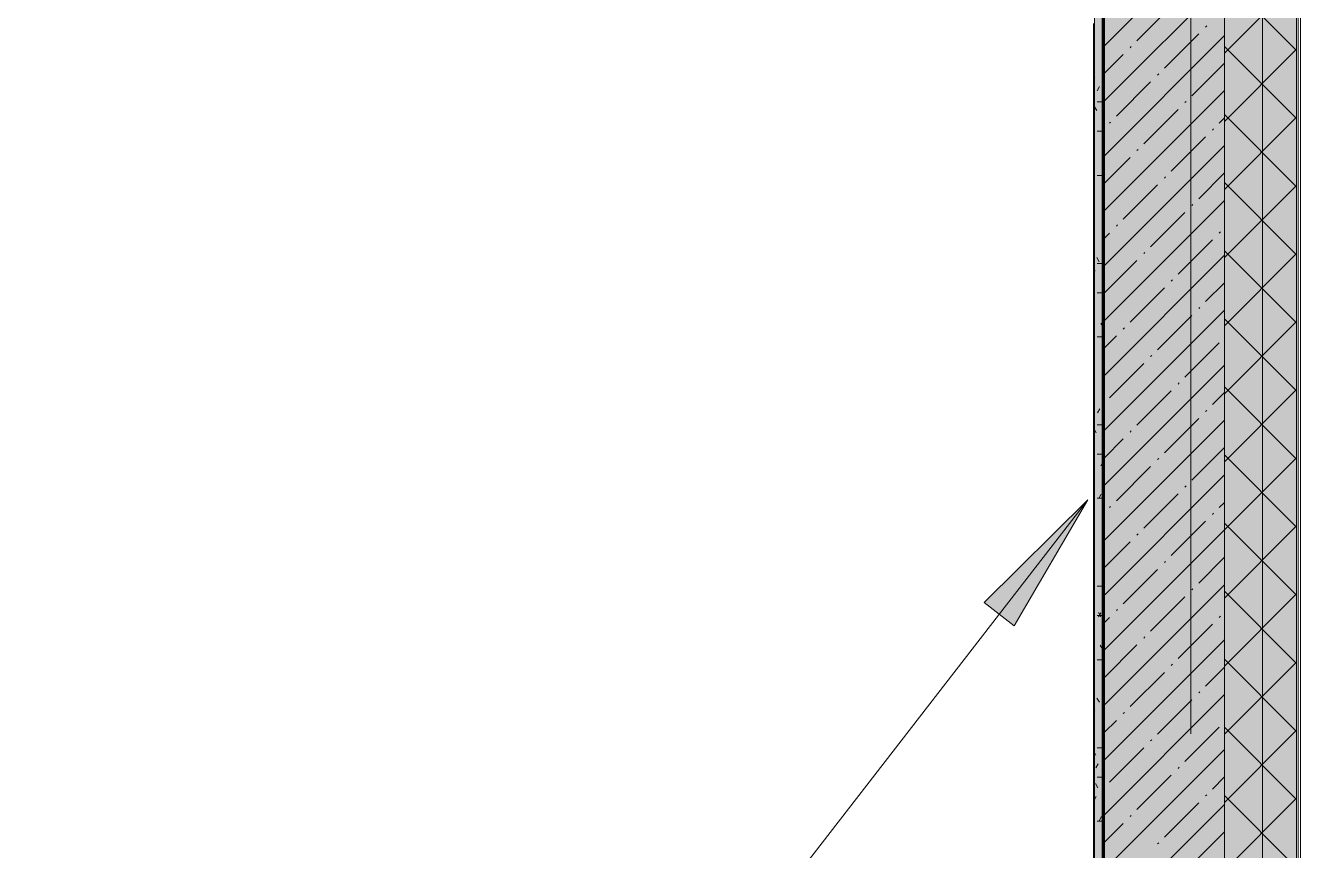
# Model space of a CAD drawing. Header units: millimetres. Extents: x -3817 to 677485, y -22715 to 103890.
# Drawn here: x 449867 to 452517, y 6125 to 7839 of the extents above; entities that cross this region are included whole.
import ezdxf

# ---------------------------------------------------------------- set-up
doc = ezdxf.new("R2010")
doc.units = ezdxf.units.MM
doc.layers.add('PDF _Геометрия', color=7, linetype='Continuous', true_color=0x1d1d1d)
doc.layers.add('PDF _Сплошная заливка', color=7, linetype='Continuous', true_color=0xffffff)

msp = doc.modelspace()

# ---------------------------------------------------------------- hatches: boundary and pattern name
at = {"layer": 'PDF _Сплошная заливка', "transparency": 33554559}
h = msp.add_hatch(color=256, dxfattribs=at)
h.paths.add_polyline_path([(452508.6, 1669), (452508.6, 9619), (452358.6, 9619), (452358.6, 1669)], flags=0)
h.paths.add_polyline_path([(452358.6, 11919), (452508.6, 11919), (452508.6, 13839), (452358.6, 13839), (452358.6, 12224.7)], flags=0)
h.paths.add_polyline_path([(452508.6, 15039), (452508.6, 23319), (452358.6, 23319), (452358.6, 15039)], flags=0)
msp.add_hatch(color=256, dxfattribs=at).paths.add_polyline_path([(452108.6, 1819), (452358.6, 1819), (452358.6, 9619), (452108.6, 9619), (452108.6, 2069)])

# ---------------------------------------------------------------- linework, layer by layer
at = {"layer": 'PDF _Геометрия', "color": 9, "lineweight": 9, "true_color": 0xc0c0c0}
for points in [[(448408.6, 2089), (448408.6, 2069), (451008.6, 2069), (451008.6, 1819), (452108.6, 1819), (452358.6, 1819), (452358.6, 9619), (452108.6, 9619), (452108.6, 9629), (452088.6, 9629), (452088.6, 2439), (451748.6, 2439), (451728.6, 2439), (451728.6, 2089)], [(452086.6, 7564), (452086.6, 7566.7), (452086.6, 7570.1), (452086.6, 7574.1), (452086.6, 7578.8), (452086.6, 7584.1), (452086.6, 7589.9), (452086.6, 7596.2), (452086.6, 7602.8), (452086.6, 7609.8), (452086.6, 7617.1), (452086.6, 7624.6), (452086.6, 7632.4), (452086.6, 7640.3), (452086.6, 7648.6), (452086.6, 7657), (452086.6, 7665.7), (452086.6, 7674.6), (452086.6, 7683.8), (452086.6, 7693.3), (452086.6, 7703), (452086.6, 7713), (452086.6, 7723.3), (452086.6, 7733.6), (452086.6, 7744), (452086.6, 7754.3), (452086.6, 7764.5), (452086.6, 7774.5), (452086.6, 7784.1), (452086.6, 7793.4), (452086.6, 7802.3), (452086.6, 7810.5), (452086.6, 7818.2), (452086.6, 7825.1), (452086.6, 7831.4), (452086.6, 7837.2), (452086.6, 7842.7)], [(452087.6, 7842.7), (452087.6, 7837.2), (452087.6, 7831.4), (452087.6, 7825.1), (452087.6, 7818.2), (452087.6, 7810.5), (452087.6, 7802.3), (452087.6, 7793.4), (452087.6, 7784.1), (452087.6, 7774.5), (452087.6, 7764.5), (452087.6, 7754.3), (452087.6, 7744), (452087.6, 7733.6), (452087.6, 7723.3), (452087.6, 7713), (452087.6, 7703), (452087.6, 7693.3), (452087.6, 7683.8), (452087.6, 7674.6), (452087.6, 7665.7), (452087.6, 7657), (452087.6, 7648.6), (452087.6, 7640.3), (452087.6, 7632.4), (452087.6, 7624.6), (452087.6, 7617.1), (452087.6, 7609.8), (452087.6, 7602.8), (452087.6, 7596.2), (452087.6, 7589.9), (452087.6, 7584.1), (452087.6, 7578.8), (452087.6, 7574.1), (452087.6, 7570.1), (452087.6, 7566.7), (452087.6, 7564)], [(452086.6, 7621.7), (452086.6, 7607.3), (452086.6, 7593.2), (452086.6, 7579.4), (452086.6, 7565.8), (452086.6, 7552.5), (452086.6, 7539.3), (452086.6, 7526.2), (452086.6, 7513.3), (452086.6, 7500.3), (452086.6, 7487.5), (452086.6, 7474.7), (452086.6, 7461.9), (452086.6, 7449.1), (452086.6, 7436.2), (452086.6, 7423.3), (452086.6, 7410.4), (452086.6, 7397.3), (452086.6, 7384), (452086.6, 7370.6), (452086.6, 7357), (452086.6, 7343), (452086.6, 7328.8), (452086.6, 7314.2), (452086.6, 7299.1), (452086.6, 7282.8), (452086.6, 7264.5), (452086.6, 7243.7), (452086.6, 7219.4), (452086.6, 7191.2), (452086.6, 7158.1), (452086.6, 7119.6), (452086.6, 7101.3), (452086.6, 7085.1), (452086.6, 7070.7), (452086.6, 7058), (452086.6, 7046.5), (452086.6, 7036.1), (452086.6, 7026.4), (452086.6, 7017.2), (452086.6, 7008.3)], [(452087.6, 7008.3), (452087.6, 7017.2), (452087.6, 7026.4), (452087.6, 7036.1), (452087.6, 7046.5), (452087.6, 7058), (452087.6, 7070.7), (452087.6, 7085.1), (452087.6, 7101.3), (452087.6, 7119.6), (452087.6, 7158.1), (452087.6, 7191.2), (452087.6, 7219.4), (452087.6, 7243.7), (452087.6, 7264.5), (452087.6, 7282.8), (452087.6, 7299.1), (452087.6, 7314.2), (452087.6, 7328.8), (452087.6, 7343), (452087.6, 7357), (452087.6, 7370.6), (452087.6, 7384), (452087.6, 7397.3), (452087.6, 7410.4), (452087.6, 7423.3), (452087.6, 7436.2), (452087.6, 7449.1), (452087.6, 7461.9), (452087.6, 7474.7), (452087.6, 7487.5), (452087.6, 7500.3), (452087.6, 7513.3), (452087.6, 7526.2), (452087.6, 7539.3), (452087.6, 7552.5), (452087.6, 7565.8), (452087.6, 7579.4), (452087.6, 7593.2), (452087.6, 7607.3), (452087.6, 7621.7)], [(452086.6, 7541.5), (452086.6, 7474.3), (452086.6, 7397.7), (452086.6, 7311.6), (452086.6, 7216.2), (452086.6, 7111.3), (452086.6, 7259.9), (452086.6, 7413.5), (452086.6, 7445.9), (452086.6, 7473.6), (452086.6, 7497), (452086.6, 7516.2), (452086.6, 7531.5), (452086.6, 7543.2), (452086.6, 7551.7), (452086.6, 7557.1), (452086.6, 7560)], [(452087.6, 7560), (452087.6, 7557.1), (452087.6, 7551.7), (452087.6, 7543.2), (452087.6, 7531.5), (452087.6, 7516.2), (452087.6, 7497), (452087.6, 7473.6), (452087.6, 7445.9), (452087.6, 7413.5), (452087.6, 7259.9), (452087.6, 7111.3), (452087.6, 7216.2), (452087.6, 7311.6), (452087.6, 7397.7), (452087.6, 7474.3), (452087.6, 7541.5)], [(452086.6, 6938.7), (452086.6, 7036.3), (452086.6, 7140.4), (452086.6, 7250.9), (452086.6, 7367.9), (452086.6, 7419.4), (452086.6, 7463.9), (452086.6, 7501.5), (452086.6, 7532.1)], [(452087.6, 7532.1), (452087.6, 7501.5), (452087.6, 7463.9), (452087.6, 7419.4), (452087.6, 7367.9), (452087.6, 7250.9), (452087.6, 7140.4), (452087.6, 7036.3), (452087.6, 6938.7)], [(452086.6, 7007.6), (452086.6, 6999.5), (452086.6, 6991), (452086.6, 6982.7), (452086.6, 6974.7), (452086.6, 6967.2), (452086.6, 6960.1), (452086.6, 6953.6), (452086.6, 6947.7), (452086.6, 6942.2), (452086.6, 6937.1)], [(452087.6, 6937.1), (452087.6, 6942.2), (452087.6, 6947.7), (452087.6, 6953.6), (452087.6, 6960.1), (452087.6, 6967.2), (452087.6, 6974.7), (452087.6, 6982.7), (452087.6, 6991), (452087.6, 6999.5), (452087.6, 7007.6)], [(452086.6, 6596.7), (452086.6, 6616.7), (452086.6, 6635.1), (452086.6, 6650.9), (452086.6, 6662.9), (452086.6, 6670.5), (452086.6, 6673.1), (452086.6, 6670.3), (452086.6, 6662.3), (452086.6, 6649.6), (452086.6, 6633.1), (452086.6, 6613.8), (452086.6, 6593.1), (452086.6, 6572.4), (452086.6, 6553.1), (452086.6, 6536.5), (452086.6, 6523.8), (452086.6, 6515.8), (452086.6, 6513.1), (452086.6, 6515.6), (452086.6, 6523.2), (452086.6, 6535.2), (452086.6, 6551), (452086.6, 6569.4), (452086.6, 6589.4)], [(452087.6, 6589.4), (452087.6, 6569.4), (452087.6, 6551), (452087.6, 6535.2), (452087.6, 6523.2), (452087.6, 6515.6), (452087.6, 6513.1), (452087.6, 6515.8), (452087.6, 6523.8), (452087.6, 6536.5), (452087.6, 6553.1), (452087.6, 6572.4), (452087.6, 6593.1), (452087.6, 6613.8), (452087.6, 6633.1), (452087.6, 6649.6), (452087.6, 6662.3), (452087.6, 6670.3), (452087.6, 6673.1), (452087.6, 6670.5), (452087.6, 6662.9), (452087.6, 6650.9), (452087.6, 6635.1), (452087.6, 6616.7), (452087.6, 6596.7)], [(452086.6, 6388.1), (452086.6, 6364.5), (452086.6, 6336.3), (452086.6, 6302.5), (452086.6, 6261.9), (452086.6, 6243.4), (452086.6, 6228.3), (452086.6, 6215.5), (452086.6, 6204.4), (452086.6, 6193.9), (452086.6, 6183.7), (452086.6, 6174.2)], [(452087.6, 6174.2), (452087.6, 6183.7), (452087.6, 6193.9), (452087.6, 6204.4), (452087.6, 6215.5), (452087.6, 6228.3), (452087.6, 6243.4), (452087.6, 6261.9), (452087.6, 6302.5), (452087.6, 6336.3), (452087.6, 6364.5), (452087.6, 6388.1)], [(452086.6, 6063.9), (452086.6, 6133.2), (452086.6, 6208.3), (452086.6, 6289.2), (452086.6, 6376)], [(452087.6, 6376), (452087.6, 6289.2), (452087.6, 6208.3), (452087.6, 6133.2), (452087.6, 6063.9)], [(452086.6, 6102.9), (452086.6, 6128.1), (452086.6, 6162.4), (452086.6, 6206.6), (452086.6, 6261.9), (452086.6, 6181.3), (452086.6, 6107.2)], [(452087.6, 6107.2), (452087.6, 6181.3), (452087.6, 6261.9), (452087.6, 6206.6), (452087.6, 6162.4), (452087.6, 6128.1), (452087.6, 6102.9)], [(452087.6, 6165.9), (452086.6, 6165.9)], [(452086.6, 6157.4), (452087.6, 6157.4)], [(452086.6, 6144.3), (452087.6, 6144.3)], [(452086.6, 6138.4), (452087.6, 6138.4)], [(452086.6, 6125.8), (452087.6, 6125.8)]]:
    msp.add_lwpolyline(points, dxfattribs=at)
for points in [[(452358.6, 9619), (452358.6, 1819), (451008.6, 1819), (451008.6, 1661), (452358.6, 1661), (452511.6, 1661), (452516.6, 1661), (452516.6, 9619)], [(452108.6, 2089.5), (452108.6, 9629), (452107.6, 9629), (452107.6, 2089.5)], [(452087.6, 6937.1), (452087.6, 7621.7), (452086.6, 7621.7), (452086.6, 6937.1)], [(452087.6, 6376), (452087.6, 6938.7), (452086.6, 6938.7), (452086.6, 6376)], [(452086.6, 6744.3), (452086.6, 6746.7), (452086.6, 6753.7), (452086.6, 6764.8), (452086.6, 6779.3), (452086.6, 6796.2), (452086.6, 6814.3), (452086.6, 6832.4), (452086.6, 6849.3), (452086.6, 6863.8), (452086.6, 6874.9), (452086.6, 6881.9), (452086.6, 6884.3), (452086.6, 6881.9), (452086.6, 6874.9), (452086.6, 6863.8), (452086.6, 6849.3), (452086.6, 6832.4), (452086.6, 6814.3), (452086.6, 6796.2), (452086.6, 6779.3), (452086.6, 6764.8), (452086.6, 6753.7), (452086.6, 6746.7)], [(452086.6, 6884.3), (452086.6, 6881.9), (452086.6, 6874.9), (452086.6, 6863.8), (452086.6, 6849.3), (452086.6, 6832.4), (452086.6, 6814.3), (452086.6, 6796.2), (452086.6, 6779.3), (452086.6, 6764.8), (452086.6, 6753.7), (452086.6, 6746.7), (452086.6, 6744.3), (452086.6, 6746.7), (452086.6, 6753.7), (452086.6, 6764.8), (452086.6, 6779.3), (452086.6, 6796.2), (452086.6, 6814.3), (452086.6, 6832.4), (452086.6, 6849.3), (452086.6, 6863.8), (452086.6, 6874.9), (452086.6, 6881.9)], [(452086.6, 6771.2), (452086.6, 6776.7), (452086.6, 6785.5), (452086.6, 6796.8), (452086.6, 6810.1), (452086.6, 6824.3), (452086.6, 6838.6), (452086.6, 6851.8), (452086.6, 6863.2), (452086.6, 6872), (452086.6, 6877.5), (452086.6, 6872), (452086.6, 6863.2), (452086.6, 6851.8), (452086.6, 6838.6), (452086.6, 6824.3), (452086.6, 6810.1), (452086.6, 6796.8), (452086.6, 6785.5), (452086.6, 6776.7)], [(452086.6, 6877.5), (452086.6, 6872), (452086.6, 6863.2), (452086.6, 6851.8), (452086.6, 6838.6), (452086.6, 6824.3), (452086.6, 6810.1), (452086.6, 6796.8), (452086.6, 6785.5), (452086.6, 6776.7), (452086.6, 6771.2), (452086.6, 6776.7), (452086.6, 6785.5), (452086.6, 6796.8), (452086.6, 6810.1), (452086.6, 6824.3), (452086.6, 6838.6), (452086.6, 6851.8), (452086.6, 6863.2), (452086.6, 6872)], [(452086.6, 6768.5), (452086.6, 6774), (452086.6, 6782.7), (452086.6, 6794.1), (452086.6, 6807.4), (452086.6, 6821.6), (452086.6, 6835.9), (452086.6, 6849.1), (452086.6, 6860.5), (452086.6, 6869.2), (452086.6, 6874.7), (452086.6, 6869.2), (452086.6, 6860.5), (452086.6, 6849.1), (452086.6, 6835.9), (452086.6, 6821.6), (452086.6, 6807.4), (452086.6, 6794.1), (452086.6, 6782.7), (452086.6, 6774)], [(452086.6, 6874.7), (452086.6, 6869.2), (452086.6, 6860.5), (452086.6, 6849.1), (452086.6, 6835.9), (452086.6, 6821.6), (452086.6, 6807.4), (452086.6, 6794.1), (452086.6, 6782.7), (452086.6, 6774), (452086.6, 6768.5), (452086.6, 6774), (452086.6, 6782.7), (452086.6, 6794.1), (452086.6, 6807.4), (452086.6, 6821.6), (452086.6, 6835.9), (452086.6, 6849.1), (452086.6, 6860.5), (452086.6, 6869.2)], [(452087.6, 6744.3), (452087.6, 6746.7), (452087.6, 6753.7), (452087.6, 6764.8), (452087.6, 6779.3), (452087.6, 6796.2), (452087.6, 6814.3), (452087.6, 6832.4), (452087.6, 6849.3), (452087.6, 6863.8), (452087.6, 6874.9), (452087.6, 6881.9), (452087.6, 6884.3), (452087.6, 6881.9), (452087.6, 6874.9), (452087.6, 6863.8), (452087.6, 6849.3), (452087.6, 6832.4), (452087.6, 6814.3), (452087.6, 6796.2), (452087.6, 6779.3), (452087.6, 6764.8), (452087.6, 6753.7), (452087.6, 6746.7)], [(452087.6, 6884.3), (452087.6, 6881.9), (452087.6, 6874.9), (452087.6, 6863.8), (452087.6, 6849.3), (452087.6, 6832.4), (452087.6, 6814.3), (452087.6, 6796.2), (452087.6, 6779.3), (452087.6, 6764.8), (452087.6, 6753.7), (452087.6, 6746.7), (452087.6, 6744.3), (452087.6, 6746.7), (452087.6, 6753.7), (452087.6, 6764.8), (452087.6, 6779.3), (452087.6, 6796.2), (452087.6, 6814.3), (452087.6, 6832.4), (452087.6, 6849.3), (452087.6, 6863.8), (452087.6, 6874.9), (452087.6, 6881.9)], [(452087.6, 6771.2), (452087.6, 6776.7), (452087.6, 6785.5), (452087.6, 6796.8), (452087.6, 6810.1), (452087.6, 6824.3), (452087.6, 6838.6), (452087.6, 6851.8), (452087.6, 6863.2), (452087.6, 6872), (452087.6, 6877.5), (452087.6, 6872), (452087.6, 6863.2), (452087.6, 6851.8), (452087.6, 6838.6), (452087.6, 6824.3), (452087.6, 6810.1), (452087.6, 6796.8), (452087.6, 6785.5), (452087.6, 6776.7)], [(452087.6, 6877.5), (452087.6, 6872), (452087.6, 6863.2), (452087.6, 6851.8), (452087.6, 6838.6), (452087.6, 6824.3), (452087.6, 6810.1), (452087.6, 6796.8), (452087.6, 6785.5), (452087.6, 6776.7), (452087.6, 6771.2), (452087.6, 6776.7), (452087.6, 6785.5), (452087.6, 6796.8), (452087.6, 6810.1), (452087.6, 6824.3), (452087.6, 6838.6), (452087.6, 6851.8), (452087.6, 6863.2), (452087.6, 6872)], [(452087.6, 6768.5), (452087.6, 6774), (452087.6, 6782.7), (452087.6, 6794.1), (452087.6, 6807.4), (452087.6, 6821.6), (452087.6, 6835.9), (452087.6, 6849.1), (452087.6, 6860.5), (452087.6, 6869.2), (452087.6, 6874.7), (452087.6, 6869.2), (452087.6, 6860.5), (452087.6, 6849.1), (452087.6, 6835.9), (452087.6, 6821.6), (452087.6, 6807.4), (452087.6, 6794.1), (452087.6, 6782.7), (452087.6, 6774)], [(452087.6, 6874.7), (452087.6, 6869.2), (452087.6, 6860.5), (452087.6, 6849.1), (452087.6, 6835.9), (452087.6, 6821.6), (452087.6, 6807.4), (452087.6, 6794.1), (452087.6, 6782.7), (452087.6, 6774), (452087.6, 6768.5), (452087.6, 6774), (452087.6, 6782.7), (452087.6, 6794.1), (452087.6, 6807.4), (452087.6, 6821.6), (452087.6, 6835.9), (452087.6, 6849.1), (452087.6, 6860.5), (452087.6, 6869.2)], [(452086.6, 6655.4), (452086.6, 6660.8), (452086.6, 6669.6), (452086.6, 6681), (452086.6, 6694.2), (452086.6, 6708.5), (452086.6, 6722.7), (452086.6, 6736), (452086.6, 6747.4), (452086.6, 6756.1), (452086.6, 6761.6), (452086.6, 6756.1), (452086.6, 6747.4), (452086.6, 6736), (452086.6, 6722.7), (452086.6, 6708.5), (452086.6, 6694.2), (452086.6, 6681), (452086.6, 6669.6), (452086.6, 6660.8)], [(452086.6, 6761.6), (452086.6, 6756.1), (452086.6, 6747.4), (452086.6, 6736), (452086.6, 6722.7), (452086.6, 6708.5), (452086.6, 6694.2), (452086.6, 6681), (452086.6, 6669.6), (452086.6, 6660.8), (452086.6, 6655.4), (452086.6, 6660.8), (452086.6, 6669.6), (452086.6, 6681), (452086.6, 6694.2), (452086.6, 6708.5), (452086.6, 6722.7), (452086.6, 6736), (452086.6, 6747.4), (452086.6, 6756.1)], [(452087.6, 6655.4), (452087.6, 6660.8), (452087.6, 6669.6), (452087.6, 6681), (452087.6, 6694.2), (452087.6, 6708.5), (452087.6, 6722.7), (452087.6, 6736), (452087.6, 6747.4), (452087.6, 6756.1), (452087.6, 6761.6), (452087.6, 6756.1), (452087.6, 6747.4), (452087.6, 6736), (452087.6, 6722.7), (452087.6, 6708.5), (452087.6, 6694.2), (452087.6, 6681), (452087.6, 6669.6), (452087.6, 6660.8)], [(452087.6, 6761.6), (452087.6, 6756.1), (452087.6, 6747.4), (452087.6, 6736), (452087.6, 6722.7), (452087.6, 6708.5), (452087.6, 6694.2), (452087.6, 6681), (452087.6, 6669.6), (452087.6, 6660.8), (452087.6, 6655.4), (452087.6, 6660.8), (452087.6, 6669.6), (452087.6, 6681), (452087.6, 6694.2), (452087.6, 6708.5), (452087.6, 6722.7), (452087.6, 6736), (452087.6, 6747.4), (452087.6, 6756.1)], [(452086.6, 6507.7), (452086.6, 6510.5), (452086.6, 6518.4), (452086.6, 6531.2), (452086.6, 6547.7), (452086.6, 6567), (452086.6, 6587.7), (452086.6, 6608.4), (452086.6, 6627.7), (452086.6, 6644.3), (452086.6, 6657), (452086.6, 6665), (452086.6, 6667.7), (452086.6, 6665), (452086.6, 6657), (452086.6, 6644.3), (452086.6, 6627.7), (452086.6, 6608.4), (452086.6, 6587.7), (452086.6, 6567), (452086.6, 6547.7), (452086.6, 6531.2), (452086.6, 6518.4), (452086.6, 6510.5)], [(452086.6, 6548.7), (452086.6, 6554.2), (452086.6, 6563), (452086.6, 6574.4), (452086.6, 6587.6), (452086.6, 6601.9), (452086.6, 6616.1), (452086.6, 6629.4), (452086.6, 6640.7), (452086.6, 6649.5), (452086.6, 6655), (452086.6, 6649.5), (452086.6, 6640.7), (452086.6, 6629.4), (452086.6, 6616.1), (452086.6, 6601.9), (452086.6, 6587.6), (452086.6, 6574.4), (452086.6, 6563), (452086.6, 6554.2)], [(452086.6, 6655), (452086.6, 6649.5), (452086.6, 6640.7), (452086.6, 6629.4), (452086.6, 6616.1), (452086.6, 6601.9), (452086.6, 6587.6), (452086.6, 6574.4), (452086.6, 6563), (452086.6, 6554.2), (452086.6, 6548.7), (452086.6, 6554.2), (452086.6, 6563), (452086.6, 6574.4), (452086.6, 6587.6), (452086.6, 6601.9), (452086.6, 6616.1), (452086.6, 6629.4), (452086.6, 6640.7), (452086.6, 6649.5)], [(452087.6, 6507.7), (452087.6, 6510.5), (452087.6, 6518.4), (452087.6, 6531.2), (452087.6, 6547.7), (452087.6, 6567), (452087.6, 6587.7), (452087.6, 6608.4), (452087.6, 6627.7), (452087.6, 6644.3), (452087.6, 6657), (452087.6, 6665), (452087.6, 6667.7), (452087.6, 6665), (452087.6, 6657), (452087.6, 6644.3), (452087.6, 6627.7), (452087.6, 6608.4), (452087.6, 6587.7), (452087.6, 6567), (452087.6, 6547.7), (452087.6, 6531.2), (452087.6, 6518.4), (452087.6, 6510.5)], [(452087.6, 6548.7), (452087.6, 6554.2), (452087.6, 6563), (452087.6, 6574.4), (452087.6, 6587.6), (452087.6, 6601.9), (452087.6, 6616.1), (452087.6, 6629.4), (452087.6, 6640.7), (452087.6, 6649.5), (452087.6, 6655), (452087.6, 6649.5), (452087.6, 6640.7), (452087.6, 6629.4), (452087.6, 6616.1), (452087.6, 6601.9), (452087.6, 6587.6), (452087.6, 6574.4), (452087.6, 6563), (452087.6, 6554.2)], [(452087.6, 6655), (452087.6, 6649.5), (452087.6, 6640.7), (452087.6, 6629.4), (452087.6, 6616.1), (452087.6, 6601.9), (452087.6, 6587.6), (452087.6, 6574.4), (452087.6, 6563), (452087.6, 6554.2), (452087.6, 6548.7), (452087.6, 6554.2), (452087.6, 6563), (452087.6, 6574.4), (452087.6, 6587.6), (452087.6, 6601.9), (452087.6, 6616.1), (452087.6, 6629.4), (452087.6, 6640.7), (452087.6, 6649.5)], [(452086.6, 6507.6), (452086.6, 6510), (452086.6, 6517), (452086.6, 6528.1), (452086.6, 6542.6), (452086.6, 6559.5), (452086.6, 6577.6), (452086.6, 6595.7), (452086.6, 6612.6), (452086.6, 6627.1), (452086.6, 6638.2), (452086.6, 6645.2), (452086.6, 6647.6), (452086.6, 6645.2), (452086.6, 6638.2), (452086.6, 6627.1), (452086.6, 6612.6), (452086.6, 6595.7), (452086.6, 6577.6), (452086.6, 6559.5), (452086.6, 6542.6), (452086.6, 6528.1), (452086.6, 6517), (452086.6, 6510)], [(452086.6, 6647.6), (452086.6, 6645.2), (452086.6, 6638.2), (452086.6, 6627.1), (452086.6, 6612.6), (452086.6, 6595.7), (452086.6, 6577.6), (452086.6, 6559.5), (452086.6, 6542.6), (452086.6, 6528.1), (452086.6, 6517), (452086.6, 6510), (452086.6, 6507.6), (452086.6, 6510), (452086.6, 6517), (452086.6, 6528.1), (452086.6, 6542.6), (452086.6, 6559.5), (452086.6, 6577.6), (452086.6, 6595.7), (452086.6, 6612.6), (452086.6, 6627.1), (452086.6, 6638.2), (452086.6, 6645.2)], [(452086.6, 6534.6), (452086.6, 6540.1), (452086.6, 6548.8), (452086.6, 6560.2), (452086.6, 6573.4), (452086.6, 6587.7), (452086.6, 6601.9), (452086.6, 6615.2), (452086.6, 6626.6), (452086.6, 6635.3), (452086.6, 6640.8), (452086.6, 6635.3), (452086.6, 6626.6), (452086.6, 6615.2), (452086.6, 6601.9), (452086.6, 6587.7), (452086.6, 6573.4), (452086.6, 6560.2), (452086.6, 6548.8), (452086.6, 6540.1)], [(452086.6, 6640.8), (452086.6, 6635.3), (452086.6, 6626.6), (452086.6, 6615.2), (452086.6, 6601.9), (452086.6, 6587.7), (452086.6, 6573.4), (452086.6, 6560.2), (452086.6, 6548.8), (452086.6, 6540.1), (452086.6, 6534.6), (452086.6, 6540.1), (452086.6, 6548.8), (452086.6, 6560.2), (452086.6, 6573.4), (452086.6, 6587.7), (452086.6, 6601.9), (452086.6, 6615.2), (452086.6, 6626.6), (452086.6, 6635.3)], [(452087.6, 6507.6), (452087.6, 6510), (452087.6, 6517), (452087.6, 6528.1), (452087.6, 6542.6), (452087.6, 6559.5), (452087.6, 6577.6), (452087.6, 6595.7), (452087.6, 6612.6), (452087.6, 6627.1), (452087.6, 6638.2), (452087.6, 6645.2), (452087.6, 6647.6), (452087.6, 6645.2), (452087.6, 6638.2), (452087.6, 6627.1), (452087.6, 6612.6), (452087.6, 6595.7), (452087.6, 6577.6), (452087.6, 6559.5), (452087.6, 6542.6), (452087.6, 6528.1), (452087.6, 6517), (452087.6, 6510)], [(452087.6, 6647.6), (452087.6, 6645.2), (452087.6, 6638.2), (452087.6, 6627.1), (452087.6, 6612.6), (452087.6, 6595.7), (452087.6, 6577.6), (452087.6, 6559.5), (452087.6, 6542.6), (452087.6, 6528.1), (452087.6, 6517), (452087.6, 6510), (452087.6, 6507.6), (452087.6, 6510), (452087.6, 6517), (452087.6, 6528.1), (452087.6, 6542.6), (452087.6, 6559.5), (452087.6, 6577.6), (452087.6, 6595.7), (452087.6, 6612.6), (452087.6, 6627.1), (452087.6, 6638.2), (452087.6, 6645.2)], [(452087.6, 6534.6), (452087.6, 6540.1), (452087.6, 6548.8), (452087.6, 6560.2), (452087.6, 6573.4), (452087.6, 6587.7), (452087.6, 6601.9), (452087.6, 6615.2), (452087.6, 6626.6), (452087.6, 6635.3), (452087.6, 6640.8), (452087.6, 6635.3), (452087.6, 6626.6), (452087.6, 6615.2), (452087.6, 6601.9), (452087.6, 6587.7), (452087.6, 6573.4), (452087.6, 6560.2), (452087.6, 6548.8), (452087.6, 6540.1)], [(452087.6, 6640.8), (452087.6, 6635.3), (452087.6, 6626.6), (452087.6, 6615.2), (452087.6, 6601.9), (452087.6, 6587.7), (452087.6, 6573.4), (452087.6, 6560.2), (452087.6, 6548.8), (452087.6, 6540.1), (452087.6, 6534.6), (452087.6, 6540.1), (452087.6, 6548.8), (452087.6, 6560.2), (452087.6, 6573.4), (452087.6, 6587.7), (452087.6, 6601.9), (452087.6, 6615.2), (452087.6, 6626.6), (452087.6, 6635.3)], [(452087.6, 6589.4), (452087.6, 6596.7), (452086.6, 6596.7), (452086.6, 6589.4)], [(452086.6, 6428.1), (452086.6, 6433.6), (452086.6, 6442.3), (452086.6, 6453.7), (452086.6, 6466.9), (452086.6, 6481.2), (452086.6, 6495.4), (452086.6, 6508.7), (452086.6, 6520.1), (452086.6, 6528.8), (452086.6, 6534.3), (452086.6, 6528.8), (452086.6, 6520.1), (452086.6, 6508.7), (452086.6, 6495.4), (452086.6, 6481.2), (452086.6, 6466.9), (452086.6, 6453.7), (452086.6, 6442.3), (452086.6, 6433.6)], [(452086.6, 6534.3), (452086.6, 6528.8), (452086.6, 6520.1), (452086.6, 6508.7), (452086.6, 6495.4), (452086.6, 6481.2), (452086.6, 6466.9), (452086.6, 6453.7), (452086.6, 6442.3), (452086.6, 6433.6), (452086.6, 6428.1), (452086.6, 6433.6), (452086.6, 6442.3), (452086.6, 6453.7), (452086.6, 6466.9), (452086.6, 6481.2), (452086.6, 6495.4), (452086.6, 6508.7), (452086.6, 6520.1), (452086.6, 6528.8)], [(452087.6, 6428.1), (452087.6, 6433.6), (452087.6, 6442.3), (452087.6, 6453.7), (452087.6, 6466.9), (452087.6, 6481.2), (452087.6, 6495.4), (452087.6, 6508.7), (452087.6, 6520.1), (452087.6, 6528.8), (452087.6, 6534.3), (452087.6, 6528.8), (452087.6, 6520.1), (452087.6, 6508.7), (452087.6, 6495.4), (452087.6, 6481.2), (452087.6, 6466.9), (452087.6, 6453.7), (452087.6, 6442.3), (452087.6, 6433.6)], [(452087.6, 6534.3), (452087.6, 6528.8), (452087.6, 6520.1), (452087.6, 6508.7), (452087.6, 6495.4), (452087.6, 6481.2), (452087.6, 6466.9), (452087.6, 6453.7), (452087.6, 6442.3), (452087.6, 6433.6), (452087.6, 6428.1), (452087.6, 6433.6), (452087.6, 6442.3), (452087.6, 6453.7), (452087.6, 6466.9), (452087.6, 6481.2), (452087.6, 6495.4), (452087.6, 6508.7), (452087.6, 6520.1), (452087.6, 6528.8)], [(452086.6, 6382.8), (452086.6, 6388.3), (452086.6, 6397), (452086.6, 6408.4), (452086.6, 6421.7), (452086.6, 6435.9), (452086.6, 6450.2), (452086.6, 6463.4), (452086.6, 6474.8), (452086.6, 6483.6), (452086.6, 6489.1), (452086.6, 6483.6), (452086.6, 6474.8), (452086.6, 6463.4), (452086.6, 6450.2), (452086.6, 6435.9), (452086.6, 6421.7), (452086.6, 6408.4), (452086.6, 6397), (452086.6, 6388.3)], [(452086.6, 6489.1), (452086.6, 6483.6), (452086.6, 6474.8), (452086.6, 6463.4), (452086.6, 6450.2), (452086.6, 6435.9), (452086.6, 6421.7), (452086.6, 6408.4), (452086.6, 6397), (452086.6, 6388.3), (452086.6, 6382.8), (452086.6, 6388.3), (452086.6, 6397), (452086.6, 6408.4), (452086.6, 6421.7), (452086.6, 6435.9), (452086.6, 6450.2), (452086.6, 6463.4), (452086.6, 6474.8), (452086.6, 6483.6)], [(452087.6, 6382.8), (452087.6, 6388.3), (452087.6, 6397), (452087.6, 6408.4), (452087.6, 6421.7), (452087.6, 6435.9), (452087.6, 6450.2), (452087.6, 6463.4), (452087.6, 6474.8), (452087.6, 6483.6), (452087.6, 6489.1), (452087.6, 6483.6), (452087.6, 6474.8), (452087.6, 6463.4), (452087.6, 6450.2), (452087.6, 6435.9), (452087.6, 6421.7), (452087.6, 6408.4), (452087.6, 6397), (452087.6, 6388.3)], [(452087.6, 6489.1), (452087.6, 6483.6), (452087.6, 6474.8), (452087.6, 6463.4), (452087.6, 6450.2), (452087.6, 6435.9), (452087.6, 6421.7), (452087.6, 6408.4), (452087.6, 6397), (452087.6, 6388.3), (452087.6, 6382.8), (452087.6, 6388.3), (452087.6, 6397), (452087.6, 6408.4), (452087.6, 6421.7), (452087.6, 6435.9), (452087.6, 6450.2), (452087.6, 6463.4), (452087.6, 6474.8), (452087.6, 6483.6)], [(452086.6, 6327.4), (452086.6, 6332.4), (452086.6, 6340.4), (452086.6, 6350.7), (452086.6, 6362.8), (452086.6, 6375.7), (452086.6, 6388.7), (452086.6, 6400.7), (452086.6, 6411.1), (452086.6, 6419), (452086.6, 6424), (452086.6, 6419), (452086.6, 6411.1), (452086.6, 6400.7), (452086.6, 6388.7), (452086.6, 6375.7), (452086.6, 6362.8), (452086.6, 6350.7), (452086.6, 6340.4), (452086.6, 6332.4)], [(452086.6, 6421.4), (452086.6, 6416.4), (452086.6, 6408.4), (452086.6, 6398.1), (452086.6, 6386), (452086.6, 6373.1), (452086.6, 6360.1), (452086.6, 6348.1), (452086.6, 6337.7), (452086.6, 6329.8), (452086.6, 6324.8), (452086.6, 6329.8), (452086.6, 6337.7), (452086.6, 6348.1), (452086.6, 6360.1), (452086.6, 6373.1), (452086.6, 6386), (452086.6, 6398.1), (452086.6, 6408.4), (452086.6, 6416.4)], [(452086.6, 6312.1), (452086.6, 6317.6), (452086.6, 6326.3), (452086.6, 6337.7), (452086.6, 6351), (452086.6, 6365.2), (452086.6, 6379.4), (452086.6, 6392.7), (452086.6, 6404.1), (452086.6, 6412.8), (452086.6, 6418.3), (452086.6, 6412.8), (452086.6, 6404.1), (452086.6, 6392.7), (452086.6, 6379.4), (452086.6, 6365.2), (452086.6, 6351), (452086.6, 6337.7), (452086.6, 6326.3), (452086.6, 6317.6)], [(452086.6, 6312.1), (452086.6, 6317.6), (452086.6, 6326.3), (452086.6, 6337.7), (452086.6, 6351), (452086.6, 6365.2), (452086.6, 6379.4), (452086.6, 6392.7), (452086.6, 6404.1), (452086.6, 6412.8), (452086.6, 6418.3), (452086.6, 6412.8), (452086.6, 6404.1), (452086.6, 6392.7), (452086.6, 6379.4), (452086.6, 6365.2), (452086.6, 6351), (452086.6, 6337.7), (452086.6, 6326.3), (452086.6, 6317.6)], [(452087.6, 6327.4), (452087.6, 6332.4), (452087.6, 6340.4), (452087.6, 6350.7), (452087.6, 6362.8), (452087.6, 6375.7), (452087.6, 6388.7), (452087.6, 6400.7), (452087.6, 6411.1), (452087.6, 6419), (452087.6, 6424), (452087.6, 6419), (452087.6, 6411.1), (452087.6, 6400.7), (452087.6, 6388.7), (452087.6, 6375.7), (452087.6, 6362.8), (452087.6, 6350.7), (452087.6, 6340.4), (452087.6, 6332.4)], [(452087.6, 6421.4), (452087.6, 6416.4), (452087.6, 6408.4), (452087.6, 6398.1), (452087.6, 6386), (452087.6, 6373.1), (452087.6, 6360.1), (452087.6, 6348.1), (452087.6, 6337.7), (452087.6, 6329.8), (452087.6, 6324.8), (452087.6, 6329.8), (452087.6, 6337.7), (452087.6, 6348.1), (452087.6, 6360.1), (452087.6, 6373.1), (452087.6, 6386), (452087.6, 6398.1), (452087.6, 6408.4), (452087.6, 6416.4)], [(452087.6, 6312.1), (452087.6, 6317.6), (452087.6, 6326.3), (452087.6, 6337.7), (452087.6, 6351), (452087.6, 6365.2), (452087.6, 6379.4), (452087.6, 6392.7), (452087.6, 6404.1), (452087.6, 6412.8), (452087.6, 6418.3), (452087.6, 6412.8), (452087.6, 6404.1), (452087.6, 6392.7), (452087.6, 6379.4), (452087.6, 6365.2), (452087.6, 6351), (452087.6, 6337.7), (452087.6, 6326.3), (452087.6, 6317.6)], [(452087.6, 6312.1), (452087.6, 6317.6), (452087.6, 6326.3), (452087.6, 6337.7), (452087.6, 6351), (452087.6, 6365.2), (452087.6, 6379.4), (452087.6, 6392.7), (452087.6, 6404.1), (452087.6, 6412.8), (452087.6, 6418.3), (452087.6, 6412.8), (452087.6, 6404.1), (452087.6, 6392.7), (452087.6, 6379.4), (452087.6, 6365.2), (452087.6, 6351), (452087.6, 6337.7), (452087.6, 6326.3), (452087.6, 6317.6)], [(452087.6, 6174.2), (452087.6, 6388.1), (452086.6, 6388.1), (452086.6, 6174.2)], [(452086.6, 6157.4), (452086.6, 6160.4), (452086.6, 6169.4), (452086.6, 6183.7), (452086.6, 6202.4), (452086.6, 6224.1), (452086.6, 6247.4), (452086.6, 6270.7), (452086.6, 6292.4), (452086.6, 6311), (452086.6, 6325.3), (452086.6, 6334.3), (452086.6, 6337.4), (452086.6, 6334.3), (452086.6, 6325.3), (452086.6, 6311), (452086.6, 6292.4), (452086.6, 6270.7), (452086.6, 6247.4), (452086.6, 6224.1), (452086.6, 6202.4), (452086.6, 6183.7), (452086.6, 6169.4), (452086.6, 6160.4)], [(452086.6, 6337.4), (452086.6, 6334.3), (452086.6, 6325.3), (452086.6, 6311), (452086.6, 6292.4), (452086.6, 6270.7), (452086.6, 6247.4), (452086.6, 6224.1), (452086.6, 6202.4), (452086.6, 6183.7), (452086.6, 6169.4), (452086.6, 6160.4), (452086.6, 6157.4), (452086.6, 6160.4), (452086.6, 6169.4), (452086.6, 6183.7), (452086.6, 6202.4), (452086.6, 6224.1), (452086.6, 6247.4), (452086.6, 6270.7), (452086.6, 6292.4), (452086.6, 6311), (452086.6, 6325.3), (452086.6, 6334.3)], [(452087.6, 6157.4), (452087.6, 6160.4), (452087.6, 6169.4), (452087.6, 6183.7), (452087.6, 6202.4), (452087.6, 6224.1), (452087.6, 6247.4), (452087.6, 6270.7), (452087.6, 6292.4), (452087.6, 6311), (452087.6, 6325.3), (452087.6, 6334.3), (452087.6, 6337.4), (452087.6, 6334.3), (452087.6, 6325.3), (452087.6, 6311), (452087.6, 6292.4), (452087.6, 6270.7), (452087.6, 6247.4), (452087.6, 6224.1), (452087.6, 6202.4), (452087.6, 6183.7), (452087.6, 6169.4), (452087.6, 6160.4)], [(452087.6, 6337.4), (452087.6, 6334.3), (452087.6, 6325.3), (452087.6, 6311), (452087.6, 6292.4), (452087.6, 6270.7), (452087.6, 6247.4), (452087.6, 6224.1), (452087.6, 6202.4), (452087.6, 6183.7), (452087.6, 6169.4), (452087.6, 6160.4), (452087.6, 6157.4), (452087.6, 6160.4), (452087.6, 6169.4), (452087.6, 6183.7), (452087.6, 6202.4), (452087.6, 6224.1), (452087.6, 6247.4), (452087.6, 6270.7), (452087.6, 6292.4), (452087.6, 6311), (452087.6, 6325.3), (452087.6, 6334.3)], [(452086.6, 6191.4), (452086.6, 6196.9), (452086.6, 6205.6), (452086.6, 6217), (452086.6, 6230.3), (452086.6, 6244.5), (452086.6, 6258.8), (452086.6, 6272), (452086.6, 6283.4), (452086.6, 6292.1), (452086.6, 6297.6), (452086.6, 6292.1), (452086.6, 6283.4), (452086.6, 6272), (452086.6, 6258.8), (452086.6, 6244.5), (452086.6, 6230.3), (452086.6, 6217), (452086.6, 6205.6), (452086.6, 6196.9)], [(452086.6, 6297.6), (452086.6, 6292.1), (452086.6, 6283.4), (452086.6, 6272), (452086.6, 6258.8), (452086.6, 6244.5), (452086.6, 6230.3), (452086.6, 6217), (452086.6, 6205.6), (452086.6, 6196.9), (452086.6, 6191.4), (452086.6, 6196.9), (452086.6, 6205.6), (452086.6, 6217), (452086.6, 6230.3), (452086.6, 6244.5), (452086.6, 6258.8), (452086.6, 6272), (452086.6, 6283.4), (452086.6, 6292.1)], [(452087.6, 6191.4), (452087.6, 6196.9), (452087.6, 6205.6), (452087.6, 6217), (452087.6, 6230.3), (452087.6, 6244.5), (452087.6, 6258.8), (452087.6, 6272), (452087.6, 6283.4), (452087.6, 6292.1), (452087.6, 6297.6), (452087.6, 6292.1), (452087.6, 6283.4), (452087.6, 6272), (452087.6, 6258.8), (452087.6, 6244.5), (452087.6, 6230.3), (452087.6, 6217), (452087.6, 6205.6), (452087.6, 6196.9)], [(452087.6, 6297.6), (452087.6, 6292.1), (452087.6, 6283.4), (452087.6, 6272), (452087.6, 6258.8), (452087.6, 6244.5), (452087.6, 6230.3), (452087.6, 6217), (452087.6, 6205.6), (452087.6, 6196.9), (452087.6, 6191.4), (452087.6, 6196.9), (452087.6, 6205.6), (452087.6, 6217), (452087.6, 6230.3), (452087.6, 6244.5), (452087.6, 6258.8), (452087.6, 6272), (452087.6, 6283.4), (452087.6, 6292.1)], [(452086.6, 6138.4), (452086.6, 6140.8), (452086.6, 6147.8), (452086.6, 6158.9), (452086.6, 6173.4), (452086.6, 6190.3), (452086.6, 6208.4), (452086.6, 6226.5), (452086.6, 6243.4), (452086.6, 6257.9), (452086.6, 6269), (452086.6, 6276), (452086.6, 6278.4), (452086.6, 6276), (452086.6, 6269), (452086.6, 6257.9), (452086.6, 6243.4), (452086.6, 6226.5), (452086.6, 6208.4), (452086.6, 6190.3), (452086.6, 6173.4), (452086.6, 6158.9), (452086.6, 6147.8), (452086.6, 6140.8)], [(452086.6, 6278.4), (452086.6, 6276), (452086.6, 6269), (452086.6, 6257.9), (452086.6, 6243.4), (452086.6, 6226.5), (452086.6, 6208.4), (452086.6, 6190.3), (452086.6, 6173.4), (452086.6, 6158.9), (452086.6, 6147.8), (452086.6, 6140.8), (452086.6, 6138.4), (452086.6, 6140.8), (452086.6, 6147.8), (452086.6, 6158.9), (452086.6, 6173.4), (452086.6, 6190.3), (452086.6, 6208.4), (452086.6, 6226.5), (452086.6, 6243.4), (452086.6, 6257.9), (452086.6, 6269), (452086.6, 6276)], [(452086.6, 6144.3), (452086.6, 6146.1), (452086.6, 6151.6), (452086.6, 6160.4), (452086.6, 6171.8), (452086.6, 6185), (452086.6, 6199.3), (452086.6, 6213.5), (452086.6, 6226.8), (452086.6, 6238.2), (452086.6, 6246.9), (452086.6, 6252.4), (452086.6, 6246.9), (452086.6, 6238.2), (452086.6, 6226.8), (452086.6, 6213.5), (452086.6, 6199.3), (452086.6, 6185), (452086.6, 6171.8), (452086.6, 6160.4), (452086.6, 6151.6), (452086.6, 6146.1)], [(452086.6, 6252.4), (452086.6, 6246.9), (452086.6, 6238.2), (452086.6, 6226.8), (452086.6, 6213.5), (452086.6, 6199.3), (452086.6, 6185), (452086.6, 6171.8), (452086.6, 6160.4), (452086.6, 6151.6), (452086.6, 6146.1), (452086.6, 6144.3), (452086.6, 6146.1), (452086.6, 6151.6), (452086.6, 6160.4), (452086.6, 6171.8), (452086.6, 6185), (452086.6, 6199.3), (452086.6, 6213.5), (452086.6, 6226.8), (452086.6, 6238.2), (452086.6, 6246.9)], [(452087.6, 6138.4), (452087.6, 6140.8), (452087.6, 6147.8), (452087.6, 6158.9), (452087.6, 6173.4), (452087.6, 6190.3), (452087.6, 6208.4), (452087.6, 6226.5), (452087.6, 6243.4), (452087.6, 6257.9), (452087.6, 6269), (452087.6, 6276), (452087.6, 6278.4), (452087.6, 6276), (452087.6, 6269), (452087.6, 6257.9), (452087.6, 6243.4), (452087.6, 6226.5), (452087.6, 6208.4), (452087.6, 6190.3), (452087.6, 6173.4), (452087.6, 6158.9), (452087.6, 6147.8), (452087.6, 6140.8)], [(452087.6, 6278.4), (452087.6, 6276), (452087.6, 6269), (452087.6, 6257.9), (452087.6, 6243.4), (452087.6, 6226.5), (452087.6, 6208.4), (452087.6, 6190.3), (452087.6, 6173.4), (452087.6, 6158.9), (452087.6, 6147.8), (452087.6, 6140.8), (452087.6, 6138.4), (452087.6, 6140.8), (452087.6, 6147.8), (452087.6, 6158.9), (452087.6, 6173.4), (452087.6, 6190.3), (452087.6, 6208.4), (452087.6, 6226.5), (452087.6, 6243.4), (452087.6, 6257.9), (452087.6, 6269), (452087.6, 6276)], [(452087.6, 6144.3), (452087.6, 6146.1), (452087.6, 6151.6), (452087.6, 6160.4), (452087.6, 6171.8), (452087.6, 6185), (452087.6, 6199.3), (452087.6, 6213.5), (452087.6, 6226.8), (452087.6, 6238.2), (452087.6, 6246.9), (452087.6, 6252.4), (452087.6, 6246.9), (452087.6, 6238.2), (452087.6, 6226.8), (452087.6, 6213.5), (452087.6, 6199.3), (452087.6, 6185), (452087.6, 6171.8), (452087.6, 6160.4), (452087.6, 6151.6), (452087.6, 6146.1)], [(452087.6, 6252.4), (452087.6, 6246.9), (452087.6, 6238.2), (452087.6, 6226.8), (452087.6, 6213.5), (452087.6, 6199.3), (452087.6, 6185), (452087.6, 6171.8), (452087.6, 6160.4), (452087.6, 6151.6), (452087.6, 6146.1), (452087.6, 6144.3), (452087.6, 6146.1), (452087.6, 6151.6), (452087.6, 6160.4), (452087.6, 6171.8), (452087.6, 6185), (452087.6, 6199.3), (452087.6, 6213.5), (452087.6, 6226.8), (452087.6, 6238.2), (452087.6, 6246.9)], [(452086.6, 6125.8), (452086.6, 6126.5), (452086.6, 6128.5), (452086.6, 6131.7), (452086.6, 6135.8), (452086.6, 6140.7), (452086.6, 6145.8), (452086.6, 6151), (452086.6, 6155.8), (452086.6, 6160), (452086.6, 6163.2), (452086.6, 6165.2), (452086.6, 6165.9), (452086.6, 6165.2), (452086.6, 6163.2), (452086.6, 6160), (452086.6, 6155.8), (452086.6, 6151), (452086.6, 6145.8), (452086.6, 6140.7), (452086.6, 6135.8), (452086.6, 6131.7), (452086.6, 6128.5), (452086.6, 6126.5)], [(452086.6, 6165.9), (452086.6, 6165.2), (452086.6, 6163.2), (452086.6, 6160), (452086.6, 6155.8), (452086.6, 6151), (452086.6, 6145.8), (452086.6, 6140.7), (452086.6, 6135.8), (452086.6, 6131.7), (452086.6, 6128.5), (452086.6, 6126.5), (452086.6, 6125.8), (452086.6, 6126.5), (452086.6, 6128.5), (452086.6, 6131.7), (452086.6, 6135.8), (452086.6, 6140.7), (452086.6, 6145.8), (452086.6, 6151), (452086.6, 6155.8), (452086.6, 6160), (452086.6, 6163.2), (452086.6, 6165.2)], [(452087.6, 6125.8), (452087.6, 6126.5), (452087.6, 6128.5), (452087.6, 6131.7), (452087.6, 6135.8), (452087.6, 6140.7), (452087.6, 6145.8), (452087.6, 6151), (452087.6, 6155.8), (452087.6, 6160), (452087.6, 6163.2), (452087.6, 6165.2), (452087.6, 6165.9), (452087.6, 6165.2), (452087.6, 6163.2), (452087.6, 6160), (452087.6, 6155.8), (452087.6, 6151), (452087.6, 6145.8), (452087.6, 6140.7), (452087.6, 6135.8), (452087.6, 6131.7), (452087.6, 6128.5), (452087.6, 6126.5)], [(452087.6, 6165.9), (452087.6, 6165.2), (452087.6, 6163.2), (452087.6, 6160), (452087.6, 6155.8), (452087.6, 6151), (452087.6, 6145.8), (452087.6, 6140.7), (452087.6, 6135.8), (452087.6, 6131.7), (452087.6, 6128.5), (452087.6, 6126.5), (452087.6, 6125.8), (452087.6, 6126.5), (452087.6, 6128.5), (452087.6, 6131.7), (452087.6, 6135.8), (452087.6, 6140.7), (452087.6, 6145.8), (452087.6, 6151), (452087.6, 6155.8), (452087.6, 6160), (452087.6, 6163.2), (452087.6, 6165.2)]]:
    msp.add_lwpolyline(points, close=True, dxfattribs=at)
at = {"layer": 'PDF _Геометрия', "color": 7, "lineweight": 9}
for points in [[(452511.6, 9619), (452511.6, 1666), (452508.6, 1666), (452358.6, 1666), (451008.6, 1666)], [(452508.6, 9619), (452508.6, 1669), (452358.6, 1669), (451008.6, 1669)], [(451008.6, 1740), (452437.6, 1740), (452437.6, 9619)], [(452108.6, 2089), (452108.6, 9619), (452108.6, 2440)]]:
    msp.add_lwpolyline(points, dxfattribs=at)
at = {"layer": 'PDF _Геометрия', "color": 171, "lineweight": 70, "true_color": 0x8080ff}
msp.add_lwpolyline([(452107.6, 2089.5), (452107.6, 9629), (452106.6, 9629), (452106.6, 2089.5)], close=True, dxfattribs=at)
at = {"layer": 'PDF _Геометрия', "lineweight": 9}
for points in [[(452108.6, 7795.6), (452358.6, 8045.6)], [(452108.6, 7681.6), (452358.6, 7931.6)], [(452508.6, 7786.6), (452358.6, 7936.6)], [(452358.6, 7780.8), (452508.6, 7930.8)], [(452176.8, 7806.8), (452248.1, 7878.1)], [(452108.6, 7567.5), (452358.6, 7817.5)], [(452233.8, 7749.8), (452305.1, 7821.1)], [(452319.4, 7835.3), (452321.8, 7837.7)], [(452162.6, 7792.5), (452164.9, 7794.9)], [(452508.6, 7645.2), (452358.6, 7795.2)], [(452358.6, 7639.4), (452508.6, 7789.4)], [(452108.6, 7738.6), (452148.3, 7778.3)], [(452219.6, 7735.5), (452222, 7737.9)], [(452290.9, 7692.7), (452358.6, 7760.5)], [(452134.1, 7650), (452205.3, 7721.3)], [(452108.6, 7453.5), (452358.6, 7703.5)], [(452191.1, 7593), (452262.4, 7664.2)], [(452276.6, 7678.5), (452279, 7680.9)], [(452119.8, 7635.7), (452122.2, 7638.1)], [(452347.9, 7635.7), (452358.6, 7646.5)], [(452508.6, 7503.8), (452358.6, 7653.8)], [(452358.6, 7498), (452508.6, 7648)], [(452248.1, 7535.9), (452319.4, 7607.2)], [(452333.6, 7621.5), (452336, 7623.8)], [(452108.6, 7339.4), (452358.6, 7589.4)], [(452176.8, 7578.7), (452179.2, 7581.1)], [(452108.6, 7510.5), (452162.6, 7564.4)], [(452233.8, 7521.7), (452236.2, 7524)], [(452305.1, 7478.9), (452358.6, 7532.4)], [(452148.3, 7436.1), (452219.6, 7507.4)], [(452508.6, 7362.3), (452358.6, 7512.3)], [(452358.6, 7356.5), (452508.6, 7506.5)], [(452108.6, 7225.4), (452358.6, 7475.4)], [(452205.3, 7379.1), (452276.6, 7450.4)], [(452290.9, 7464.6), (452293.2, 7467)], [(452134.1, 7421.9), (452136.4, 7424.3)], [(452108.6, 7396.5), (452119.8, 7407.6)], [(452262.4, 7322.1), (452333.6, 7393.4)], [(452347.9, 7407.6), (452350.3, 7410)], [(452191.1, 7364.9), (452193.5, 7367.2)], [(452508.6, 7220.9), (452358.6, 7370.9)], [(452358.6, 7215.1), (452508.6, 7365.1)], [(452108.6, 7111.3), (452358.6, 7361.3)], [(452108.6, 7282.4), (452176.8, 7350.6)], [(452162.6, 7222.3), (452233.8, 7293.6)], [(452248.1, 7307.8), (452250.5, 7310.2)], [(452319.4, 7265.1), (452358.6, 7304.3)], [(452108.6, 6997.3), (452358.6, 7247.3)], [(452219.6, 7165.3), (452290.9, 7236.5)], [(452305.1, 7250.8), (452307.5, 7253.2)], [(452148.3, 7208), (452150.7, 7210.4)], [(452508.6, 7079.5), (452358.6, 7229.5)], [(452358.6, 7073.7), (452508.6, 7223.7)], [(452108.6, 7168.4), (452134.1, 7193.8)], [(452276.6, 7108.2), (452347.9, 7179.5)], [(452205.3, 7151), (452207.7, 7153.4)], [(452108.6, 6883.2), (452358.6, 7133.2)], [(452119.8, 7065.5), (452191.1, 7136.8)], [(452176.8, 7008.5), (452248.1, 7079.7)], [(452262.4, 7094), (452264.7, 7096.4)], [(452333.6, 7051.2), (452358.6, 7076.2)], [(452508.6, 6938.1), (452358.6, 7088.1)], [(452358.6, 6932.3), (452508.6, 7082.3)], [(452233.8, 6951.4), (452305.1, 7022.7)], [(452319.4, 7037), (452321.8, 7039.3)], [(452108.6, 6769.2), (452358.6, 7019.2)], [(452162.6, 6994.2), (452164.9, 6996.6)], [(452108.6, 6940.3), (452148.3, 6979.9)], [(452290.9, 6894.4), (452358.6, 6962.2)], [(452508.6, 6796.7), (452358.6, 6946.7)], [(452134.1, 6851.6), (452205.3, 6922.9)], [(452219.6, 6937.2), (452222, 6939.5)], [(452358.6, 6790.9), (452508.6, 6940.9)], [(452108.6, 6655.1), (452358.6, 6905.1)], [(452191.1, 6794.6), (452262.4, 6865.9)], [(452276.6, 6880.1), (452279, 6882.5)], [(452119.8, 6837.4), (452122.2, 6839.7)], [(452347.9, 6837.4), (452358.6, 6848.1)], [(452248.1, 6737.6), (452319.4, 6808.9)], [(452333.6, 6823.1), (452336, 6825.5)], [(452108.6, 6541.1), (452358.6, 6791.1)], [(452176.8, 6780.4), (452179.2, 6782.7)], [(452508.6, 6655.2), (452358.6, 6805.2)], [(452358.6, 6649.4), (452508.6, 6799.4)], [(452108.6, 6712.2), (452162.6, 6766.1)], [(452305.1, 6680.6), (452358.6, 6734.1)], [(452148.3, 6637.8), (452219.6, 6709.1)], [(452233.8, 6723.3), (452236.2, 6725.7)], [(452108.6, 6427), (452358.6, 6677)], [(452205.3, 6580.8), (452276.6, 6652)], [(452290.9, 6666.3), (452293.2, 6668.7)], [(452508.6, 6513.8), (452358.6, 6663.8)], [(452358.6, 6508), (452508.6, 6658)], [(452134.1, 6623.5), (452136.4, 6625.9)], [(452108.6, 6598.1), (452119.8, 6609.3)], [(452347.9, 6609.3), (452350.3, 6611.6)], [(452262.4, 6523.7), (452333.6, 6595)], [(452108.6, 6313), (452358.6, 6563)], [(452108.6, 6484.1), (452176.8, 6552.3)], [(452191.1, 6566.5), (452193.5, 6568.9)], [(452508.6, 6372.4), (452358.6, 6522.4)], [(452162.6, 6423.9), (452233.8, 6495.2)], [(452248.1, 6509.5), (452250.5, 6511.9)], [(452319.4, 6466.7), (452358.6, 6506)], [(452358.6, 6366.6), (452508.6, 6516.6)], [(452108.6, 6198.9), (452358.6, 6448.9)], [(452219.6, 6366.9), (452290.9, 6438.2)], [(452305.1, 6452.5), (452307.5, 6454.8)], [(452148.3, 6409.7), (452150.7, 6412.1)], [(452108.6, 6370), (452134.1, 6395.4)], [(452276.6, 6309.9), (452347.9, 6381.2)], [(452508.6, 6231), (452358.6, 6381)], [(452358.6, 6225.2), (452508.6, 6375.2)], [(452108.6, 6084.9), (452358.6, 6334.9)], [(452119.8, 6267.1), (452191.1, 6338.4)], [(452205.3, 6352.7), (452207.7, 6355)], [(452176.8, 6210.1), (452248.1, 6281.4)], [(452262.4, 6295.6), (452264.7, 6298)], [(452333.6, 6252.9), (452358.6, 6277.9)], [(452319.4, 6238.6), (452321.8, 6241)], [(452508.6, 6089.5), (452358.6, 6239.5)], [(452358.6, 6083.7), (452508.6, 6233.7)], [(452108.6, 5970.8), (452358.6, 6220.8)], [(452233.8, 6153.1), (452305.1, 6224.4)], [(452108.6, 6141.9), (452148.3, 6181.6)], [(452162.6, 6195.9), (452164.9, 6198.2)], [(452290.9, 6096.1), (452358.6, 6163.8)], [(452219.6, 6138.8), (452222, 6141.2)]]:
    msp.add_lwpolyline(points, dxfattribs=at)
at = {"layer": 'PDF _Геометрия', "color": 253, "lineweight": 9, "true_color": 0xaaaaaa}
msp.add_lwpolyline([(452288.6, 6367.2), (452288.6, 7954.7)], dxfattribs=at)
at = {"layer": 'PDF _Геометрия', "color": 253, "lineweight": 9, "true_color": 0x9b9b9b}
for points in [[(452089.1, 7729.7), (452088.6, 7730.6)], [(452098.9, 7711.7), (452093.9, 7703)], [(452093.2, 7661.7), (452088.6, 7669.6)], [(452094.2, 7679.7), (452104.3, 7679.7)], [(452108.6, 7667.6), (452105, 7661.4)], [(452094.2, 7618.8), (452104.3, 7618.8)], [(452108.6, 7574), (452107.5, 7576)], [(452094.2, 7527.3), (452104.3, 7527.3)], [(452108.6, 7484.7), (452108, 7483.7)], [(452098.4, 7347.9), (452093.4, 7356.6)], [(452094.2, 7344.4), (452104.3, 7344.4)], [(452089.7, 7329.9), (452088.6, 7328.2)], [(452094.2, 7283.5), (452104.3, 7283.5)], [(452108.6, 7240.9), (452106.9, 7237.9)], [(452106.6, 7211.8), (452101.5, 7220.6)], [(452094.2, 7192), (452104.3, 7192)], [(452099.7, 7042.6), (452094.7, 7033.8)], [(452092.4, 6992.5), (452088.6, 6999.1)], [(452094.2, 7009.2), (452104.3, 7009.2)], [(452094.2, 6948.2), (452104.3, 6948.2)], [(452106.8, 6932.9), (452101.8, 6924.2)], [(452102.7, 6864.9), (452097.7, 6856.1)], [(452094.2, 6856.8), (452104.3, 6856.8)], [(452094.2, 6673.9), (452104.3, 6673.9)], [(452108.6, 6659.6), (452107.8, 6661.1)], [(452094.2, 6612.9), (452104.3, 6612.9)], [(452101.7, 6610.7), (452096.6, 6619.4)], [(452101.6, 6619.1), (452096.6, 6610.4)], [(452108.6, 6570.3), (452107.7, 6568.8)], [(452105.8, 6542.7), (452100.7, 6551.4)], [(452094.2, 6521.5), (452104.3, 6521.5)], [(452108.6, 6476.7), (452104.8, 6483.4)], [(452098.7, 6433), (452093.7, 6441.7)], [(452089.4, 6415), (452088.6, 6413.8)], [(452094.2, 6338.6), (452104.3, 6338.6)], [(452091.6, 6323.3), (452088.6, 6328.5)], [(452096.4, 6305.4), (452091.4, 6296.6)], [(452095.7, 6255.3), (452090.7, 6264)], [(452094.2, 6277.6), (452104.3, 6277.6)], [(452092.4, 6237.3), (452088.6, 6230.9)], [(452094.2, 6186.2), (452104.3, 6186.2)], [(452103.5, 6195.7), (452098.5, 6187)]]:
    msp.add_lwpolyline(points, dxfattribs=at)
at = {"layer": 'PDF _Геометрия', "color": 250, "lineweight": 9, "true_color": 0x3c3c3c}
msp.add_lwpolyline([(452074.5, 6853.2), (451859.5, 6640.2), (451921.9, 6591.9), (452074.5, 6853.2), (450528.2, 4857.6), (449919.7, 4857.6)], dxfattribs=at)
at = {"layer": 'PDF _Сплошная заливка', "lineweight": 35, "transparency": 33554559}
msp.add_solid([(452108.6, 2089), (452108.6, 9629), (452088.6, 2089), (452088.6, 9629)], dxfattribs=at)
at = {"layer": 'PDF _Сплошная заливка', "color": 250, "lineweight": 9, "true_color": 0x3c3c3c, "transparency": 33554559}
msp.add_solid([(452074.5, 6853.2), (451859.5, 6640.2), (451921.9, 6591.9)], dxfattribs=at)

doc.saveas('drawing.dxf')
